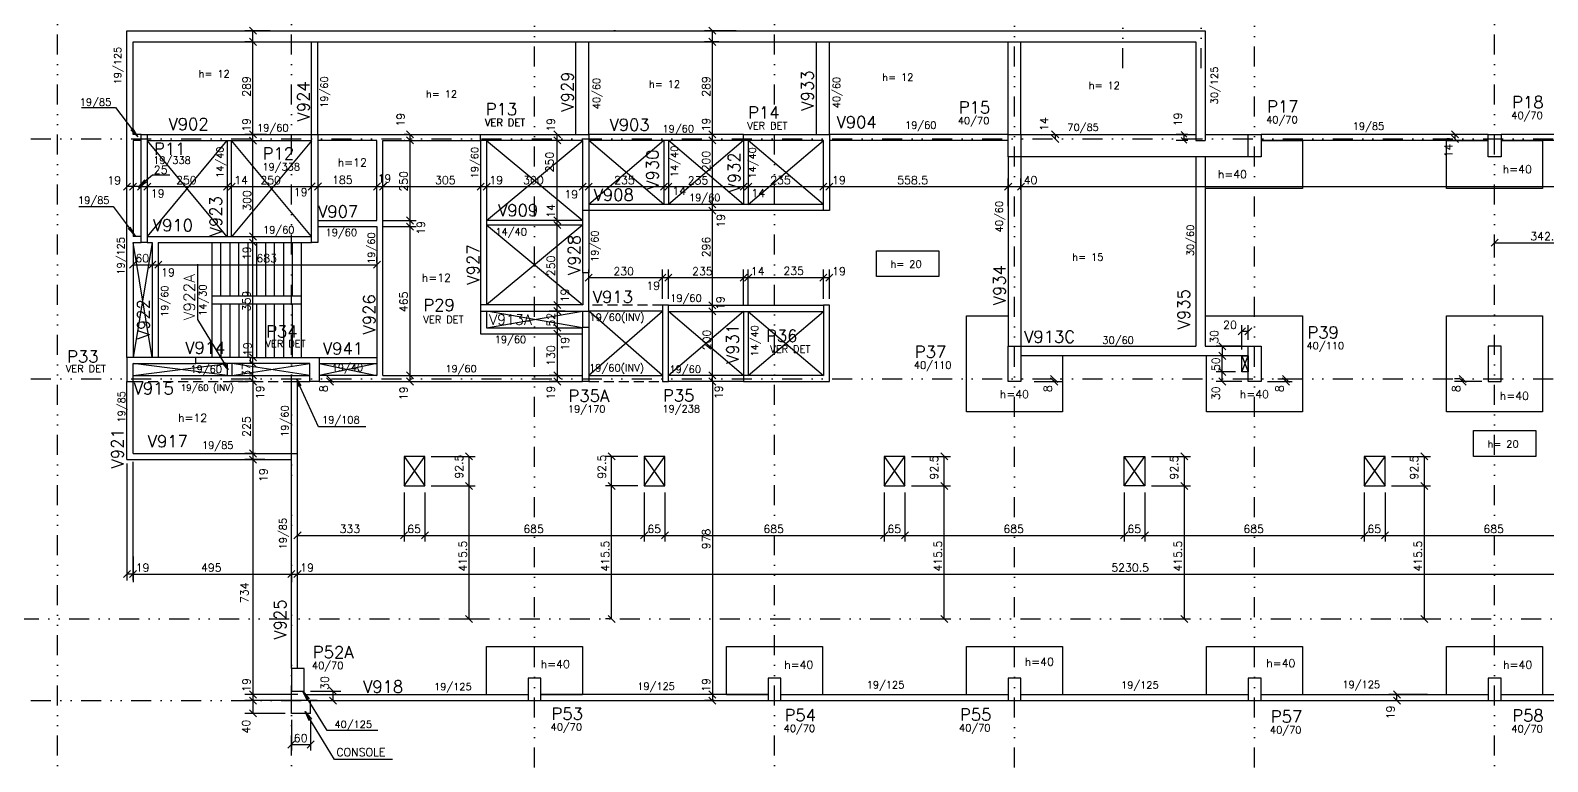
# Model space of a CAD drawing. Extents: x 553257 to 568132, y -474 to 10039.
# Drawn here: x 556920 to 561661, y 3190 to 5475 of the extents above; entities that cross this region are included whole.
import ezdxf

# ---------------------------------------------------------------- set-up
doc = ezdxf.new("R2010")
doc.units = 0
doc.header["$LTSCALE"] = 125
doc.header["$MEASUREMENT"] = 0
for name, pattern in [('DIVIDE', [1.25, 0.5, -0.25, 0, -0.25, 0, -0.25]), ('ESTILO_TQS_0002', [0.4, 0.1, -0.3]), ('HIDDEN', [0.375, 0.25, -0.125])]:
    doc.linetypes.add(name, pattern=pattern)
for name, color, linetype in [('200', 151, 'ESTILO_TQS_0002'), ('205', 14, 'DIVIDE'), ('210', 11, 'HIDDEN'), ('216', 7, 'CONTINUOUS'), ('220', 4, 'CONTINUOUS'), ('231', 5, 'CONTINUOUS'), ('238', 11, 'CONTINUOUS'), ('239', 4, 'CONTINUOUS'), ('250', 5, 'CONTINUOUS')]:
    doc.layers.add(name, color=color, linetype=linetype)
doc.styles.get("Standard").update_dxf_attribs({"font": 'ROMANS.SHX'})

msp = doc.modelspace()

# ---------------------------------------------------------------- linework, layer by layer
at = {"layer": '200'}
for p, q in [((558745.1, 5474), (558745.1, 5476)), ((558747.1, 5474), (558747.1, 5476))]:
    msp.add_line(p, q, dxfattribs=at)
at = {"layer": '205'}
for p, q in [((557004.6, 2740.4), (557004.6, 9444.6)), ((557735.6, 2740.4), (557735.6, 9444.6)), ((558495.1, 2702.9), (558495.1, 9444.6)), ((559245.1, 2740.4), (559245.1, 9444.6)), ((559995.1, 2702.9), (559995.1, 9444.6)), ((560745.1, 2702.9), (560745.1, 9444.6)), ((561495.1, 2740.4), (561495.1, 9444.6)), ((560333.5, 5357.1), (560333.5, 8947.1)), ((560578.5, 5357.1), (560578.5, 8947.1)), ((553792.8, 5136), (563824.7, 5136)), ((553792.8, 4386), (563287.9, 4386)), ((553755.3, 3636), (563304.4, 3636)), ((553792.8, 3381), (563320.9, 3381))]:
    msp.add_line(p, q, dxfattribs=at)
at = {"layer": '210'}
for p, q in [((558894.6, 4616), (558664.6, 4616)), ((557240.6, 4378), (557735.6, 4378)), ((558664.6, 4378), (558894.6, 4378))]:
    msp.add_line(p, q, dxfattribs=at)
at = {"layer": '216'}
for p, q in [((557626.2, 5463), (557604.1, 5485.1)), ((559062.2, 5463), (559040.1, 5485.1)), ((557626.2, 5428), (557604.1, 5450.1)), ((557626.2, 5428), (557604.1, 5450.1)), ((559062.2, 5428), (559040.1, 5450.1)), ((559062.2, 5428), (559040.1, 5450.1)), ((557626.2, 5139), (557604.1, 5161.1)), ((557626.2, 5139), (557604.1, 5161.1)), ((557626.2, 5139), (557604.1, 5161.1)), ((557626.2, 5139), (557604.1, 5161.1)), ((557626.2, 5119), (557604.1, 5141.1)), ((557626.2, 5119), (557604.1, 5141.1)), ((558577.5, 5139), (558555.4, 5161.1)), ((558577.5, 5139), (558555.4, 5161.1)), ((558577.5, 5120), (558555.4, 5142.1)), ((558577.5, 5120), (558555.4, 5142.1)), ((559062.2, 5139), (559040.1, 5161.1)), ((559062.2, 5139), (559040.1, 5161.1)), ((559062.2, 5139), (559040.1, 5161.1)), ((559062.2, 5139), (559040.1, 5161.1)), ((559062.2, 5120), (559040.1, 5142.1)), ((559062.2, 5120), (559040.1, 5142.1)), ((560110.9, 5161.1), (560133, 5139)), ((560110.9, 5147.1), (560133, 5125)), ((561360.1, 5161.1), (561382.2, 5139)), ((561360.1, 5147.1), (561382.2, 5125)), ((557232.7, 4997.9), (557210.6, 4975.8)), ((557232.7, 4997.9), (557210.6, 4975.8)), ((557251.7, 4997.9), (557229.6, 4975.8)), ((557251.7, 4997.9), (557229.6, 4975.8)), ((557254.6, 4975.8), (557276.7, 4997.9)), ((557254.6, 4975.8), (557276.7, 4997.9)), ((557276.7, 4997.9), (557254.6, 4975.8)), ((557274.6, 4975.8), (557296.7, 4997.9)), ((557274.6, 4975.8), (557296.7, 4997.9)), ((557523.6, 4975.8), (557545.7, 4997.9)), ((557523.6, 4975.8), (557545.7, 4997.9)), ((557537.6, 4975.8), (557559.7, 4997.9)), ((557537.6, 4975.8), (557559.7, 4997.9)), ((557787.6, 4975.8), (557809.7, 4998.9)), ((557787.6, 4975.8), (557809.7, 4998.9)), ((557807.6, 4975.8), (557829.7, 4998.9)), ((557807.6, 4975.8), (557829.7, 4998.9)), ((557991.6, 4975.8), (558013.7, 4998.9)), ((557991.6, 4975.8), (558013.7, 4998.9)), ((558010.6, 4975.8), (558032.7, 4998.9)), ((558010.6, 4975.8), (558032.7, 4998.9)), ((558010.6, 4975.8), (558032.7, 4997.9)), ((558315.6, 4975.8), (558337.7, 4997.9)), ((558315.6, 4975.8), (558337.7, 4997.9)), ((558315.6, 4975.8), (558337.7, 4997.9)), ((558334.6, 4975.8), (558356.7, 4997.9)), ((558334.6, 4975.8), (558356.7, 4997.9)), ((558634.6, 4975.8), (558656.7, 4997.9)), ((558634.6, 4975.8), (558656.7, 4997.9)), ((558653.6, 4975.8), (558675.7, 4997.9)), ((558653.6, 4975.8), (558675.7, 4997.9)), ((558888.6, 4975.8), (558910.7, 4997.9)), ((558888.6, 4975.8), (558910.7, 4997.9)), ((558902.6, 4975.8), (558924.7, 4997.9)), ((558902.6, 4975.8), (558924.7, 4997.9)), ((559137.6, 4975.8), (559159.7, 4997.9)), ((559137.6, 4975.8), (559159.7, 4997.9)), ((559151.6, 4975.8), (559173.7, 4997.9)), ((559151.6, 4975.8), (559173.7, 4997.9)), ((559386.6, 4975.8), (559408.7, 4997.9)), ((559386.6, 4975.8), (559408.7, 4997.9)), ((559405.6, 4975.8), (559427.7, 4997.9)), ((559405.6, 4975.8), (559427.7, 4997.9)), ((559405.6, 4975.8), (559427.7, 4997.9)), ((559964.1, 4975.8), (559986.2, 4997.9)), ((559964.1, 4975.8), (559986.2, 4997.9)), ((560004.1, 4975.8), (560026.2, 4997.9)), ((560004.1, 4975.8), (560026.2, 4997.9)), ((559062.2, 4920), (559040.1, 4942.1)), ((559062.2, 4920), (559040.1, 4942.1)), ((558577.5, 4870), (558555.4, 4892.1)), ((558577.5, 4870), (558555.4, 4892.1)), ((559062.2, 4901), (559040.1, 4923.1)), ((559062.2, 4901), (559040.1, 4923.1)), ((557626.2, 4820), (557604.1, 4842.1)), ((557626.2, 4820), (557604.1, 4842.1)), ((558577.5, 4856), (558555.4, 4878.1)), ((558577.5, 4856), (558555.4, 4878.1)), ((557627.2, 4801), (557605.1, 4823.1)), ((557627.2, 4801), (557605.1, 4823.1)), ((557229.6, 4731.9), (557251.7, 4754)), ((557289.6, 4731.9), (557311.7, 4754)), ((557289.6, 4731.9), (557311.7, 4754)), ((557308.6, 4731.9), (557330.7, 4754)), ((557308.6, 4731.9), (557330.7, 4754)), ((557991.6, 4731.9), (558013.7, 4754)), ((558653.6, 4691.3), (558675.7, 4713.4)), ((558883.6, 4691.3), (558905.7, 4713.4)), ((558883.6, 4691.3), (558905.7, 4713.4)), ((558902.6, 4691.3), (558924.7, 4713.4)), ((558902.6, 4691.3), (558924.7, 4713.4)), ((559137.6, 4691.3), (559159.7, 4713.4)), ((559137.6, 4691.3), (559159.7, 4713.4)), ((559151.6, 4691.3), (559173.7, 4713.4)), ((559151.6, 4691.3), (559173.7, 4713.4)), ((559386.6, 4691.3), (559408.7, 4713.4)), ((559386.6, 4691.3), (559408.7, 4713.4)), ((559405.6, 4691.3), (559427.7, 4713.4)), ((558577.5, 4606), (558555.4, 4628.1)), ((558577.5, 4606), (558555.4, 4628.1)), ((558555.4, 4609.1), (558577.5, 4587)), ((559062.2, 4605), (559040.1, 4627.1)), ((559062.2, 4605), (559040.1, 4627.1)), ((559062.2, 4586), (559040.1, 4608.1)), ((559062.2, 4586), (559040.1, 4608.1)), ((558555.4, 4557.1), (558577.5, 4535)), ((558555.4, 4557.1), (558577.5, 4535)), ((558555.4, 4538.1), (558577.5, 4516)), ((558555.4, 4538.1), (558577.5, 4516)), ((557626.2, 4442), (557604.1, 4464.1)), ((557626.2, 4442), (557604.1, 4464.1)), ((557626.2, 4423), (557604.1, 4445.1)), ((557626.2, 4423), (557604.1, 4445.1)), ((557626.2, 4386), (557604.1, 4408.1)), ((557626.2, 4386), (557604.1, 4408.1)), ((557626.2, 4367), (557604.1, 4389.1)), ((557626.2, 4367), (557604.1, 4389.1)), ((557604.1, 4389.1), (557626.2, 4367)), ((557604.1, 4389.1), (557626.2, 4367)), ((557845.2, 4397.1), (557867.3, 4375)), ((557845.2, 4389.1), (557867.3, 4367)), ((558555.4, 4408.1), (558577.5, 4386)), ((558555.4, 4408.1), (558577.5, 4386)), ((558555.4, 4408.1), (558577.5, 4386)), ((558555.4, 4389.1), (558577.5, 4367)), ((559062.2, 4386), (559040.1, 4408.1)), ((559062.2, 4386), (559040.1, 4408.1)), ((559062.2, 4367), (559040.1, 4389.1)), ((559062.2, 4367), (559040.1, 4389.1)), ((559040.1, 4389.1), (559062.2, 4367)), ((559040.1, 4389.1), (559062.2, 4367)), ((560129.9, 4375), (560107.8, 4397.1)), ((560129.9, 4367), (560107.8, 4389.1)), ((561406, 4375), (561383.9, 4397.1)), ((561406, 4367), (561383.9, 4389.1)), ((557604.1, 4164.1), (557626.2, 4142)), ((557604.1, 4164.1), (557626.2, 4142)), ((557604.1, 4145.1), (557626.2, 4123)), ((557604.1, 4145.1), (557626.2, 4123)), ((557604.1, 4145.1), (557626.2, 4123)), ((557604.1, 4145.1), (557626.2, 4123)), ((557232.7, 3787.5), (557210.6, 3765.4)), ((557251.7, 3787.5), (557229.6, 3765.4)), ((557251.7, 3787.5), (557229.6, 3765.4)), ((557229.6, 3765.4), (557251.7, 3787.5)), ((557724.6, 3765.4), (557746.7, 3787.5)), ((557724.6, 3765.4), (557746.7, 3787.5)), ((557743.6, 3765.4), (557765.7, 3787.5)), ((557743.6, 3765.4), (557765.7, 3787.5)), ((557854.3, 3422.1), (557876.4, 3400)), ((557604.1, 3411.1), (557626.2, 3389)), ((557604.1, 3411.1), (557626.2, 3389)), ((557604.1, 3392.1), (557626.2, 3370)), ((557604.1, 3392.1), (557626.2, 3370)), ((557604.1, 3392.1), (557626.2, 3370)), ((557854.3, 3392.1), (557876.4, 3370)), ((559040.1, 3411.1), (559062.2, 3389)), ((559040.1, 3411.1), (559062.2, 3389)), ((559040.1, 3411.1), (559062.2, 3389)), ((559040.1, 3392.1), (559062.2, 3370)), ((561201, 3389), (561178.9, 3411.1)), ((561201, 3389), (561178.9, 3411.1)), ((561201, 3370), (561178.9, 3392.1)), ((557604.1, 3352.1), (557626.2, 3330)), ((557724.6, 3232.8), (557746.7, 3254.9)), ((557784.6, 3232.8), (557806.7, 3254.9))]:
    msp.add_line(p, q, dxfattribs=at)
at = {"layer": '216', "linetype": 'Continuous'}
for p, q in [((558117.2, 5139), (558095.1, 5161.1)), ((558117.2, 5120), (558095.1, 5142.1)), ((558117.2, 5120), (558095.1, 5142.1)), ((558106.2, 5131), (558106.2, 5131)), ((558109.9, 5131), (558109.9, 5131)), ((558118.4, 5150), (558118.4, 5150)), ((560533.5, 5141.2), (560515.8, 5158.8)), ((560533.5, 5122.2), (560515.8, 5139.8)), ((560561, 5150), (560561, 5150)), ((560561, 5131), (560561, 5131)), ((558117.2, 4870), (558095.1, 4892.1)), ((558117.2, 4870), (558095.1, 4892.1)), ((558002.6, 4881), (558002.6, 4881)), ((558002.6, 4862), (558002.6, 4862)), ((558002.6, 4862), (558002.6, 4862)), ((558022.6, 4881), (558022.6, 4881)), ((558117.2, 4851), (558095.1, 4873.1)), ((558117.2, 4851), (558095.1, 4873.1)), ((561484.1, 4800.5), (561506.2, 4822.6)), ((561495.1, 4745.7), (561495.1, 4745.7)), ((560694.1, 4523.9), (560716.2, 4545.9)), ((560714.1, 4523.9), (560736.2, 4545.9)), ((560632.9, 4499.1), (560655, 4477)), ((560632.9, 4469.1), (560655, 4447)), ((560655, 4447), (560632.9, 4469.1)), ((560705.1, 4458), (560705.1, 4458)), ((560705.1, 4458), (560705.1, 4458)), ((560705.1, 4458), (560705.1, 4458)), ((560725.1, 4488), (560725.1, 4488)), ((560725.1, 4488), (560725.1, 4488)), ((560655, 4397), (560632.9, 4419.1)), ((560655, 4397), (560632.9, 4419.1)), ((558117.2, 4386), (558095.1, 4408.1)), ((558117.2, 4386), (558095.1, 4408.1)), ((558117.2, 4367), (558095.1, 4389.1)), ((558103.7, 4378), (558103.7, 4378)), ((558104.9, 4397), (558104.9, 4397)), ((558104.9, 4397), (558104.9, 4397)), ((560655, 4367), (560632.9, 4389.1)), ((560643.9, 4408), (560643.9, 4408)), ((560705.1, 4408), (560705.1, 4408)), ((560725.1, 4378), (560725.1, 4378)), ((560765.1, 4378), (560765.1, 4378)), ((560797.5, 4386), (560797.5, 4386)), ((560854.3, 4375), (560832.2, 4397.1)), ((560854.3, 4367), (560832.2, 4389.1)), ((558152.6, 4144), (558152.6, 4144)), ((558301.8, 4133), (558279.7, 4155.1)), ((558747.1, 4133), (558725, 4155.1)), ((558837.6, 4144), (558837.6, 4144)), ((559652.6, 4144), (559652.6, 4144)), ((559786.7, 4133), (559764.6, 4155.1)), ((560402.6, 4144), (560402.6, 4144)), ((560536.7, 4133), (560514.6, 4155.1)), ((561152.6, 4144), (561152.6, 4144)), ((561286.7, 4133), (561264.6, 4155.1)), ((558087.6, 4051.5), (558087.6, 4051.5)), ((558087.6, 4051.5), (558087.6, 4051.5)), ((558152.6, 4051.5), (558152.6, 4051.5)), ((558152.6, 4051.5), (558152.6, 4051.5)), ((558152.6, 4051.5), (558152.6, 4051.5)), ((558152.6, 4051.5), (558152.6, 4051.5)), ((558301.8, 4040.5), (558279.7, 4062.6)), ((558301.8, 4040.5), (558279.7, 4062.6)), ((558747.1, 4040.5), (558725, 4062.6)), ((558747.1, 4040.5), (558725, 4062.6)), ((558837.6, 4051.5), (558837.6, 4051.5)), ((558837.6, 4051.5), (558837.6, 4051.5)), ((558837.6, 4051.5), (558837.6, 4051.5)), ((558837.6, 4051.5), (558837.6, 4051.5)), ((558902.6, 4051.5), (558902.6, 4051.5)), ((558902.6, 4051.5), (558902.6, 4051.5)), ((559587.6, 4051.5), (559587.6, 4051.5)), ((559587.6, 4051.5), (559587.6, 4051.5)), ((559652.6, 4051.5), (559652.6, 4051.5)), ((559652.6, 4051.5), (559652.6, 4051.5)), ((559652.6, 4051.5), (559652.6, 4051.5)), ((559652.6, 4051.5), (559652.6, 4051.5)), ((559786.7, 4040.5), (559764.6, 4062.6)), ((559786.7, 4040.5), (559764.6, 4062.6)), ((560337.6, 4051.5), (560337.6, 4051.5)), ((560337.6, 4051.5), (560337.6, 4051.5)), ((560402.6, 4051.5), (560402.6, 4051.5)), ((560402.6, 4051.5), (560402.6, 4051.5)), ((560402.6, 4051.5), (560402.6, 4051.5)), ((560402.6, 4051.5), (560402.6, 4051.5)), ((560536.7, 4040.5), (560514.6, 4062.6)), ((560536.7, 4040.5), (560514.6, 4062.6)), ((561087.6, 4051.5), (561087.6, 4051.5)), ((561087.6, 4051.5), (561087.6, 4051.5)), ((561152.6, 4051.5), (561152.6, 4051.5)), ((561152.6, 4051.5), (561152.6, 4051.5)), ((561152.6, 4051.5), (561152.6, 4051.5)), ((561152.6, 4051.5), (561152.6, 4051.5)), ((561286.7, 4040.5), (561264.6, 4062.6)), ((561286.7, 4040.5), (561264.6, 4062.6)), ((557743.6, 3886.2), (557765.7, 3908.3)), ((558076.6, 3886.2), (558098.7, 3908.3)), ((558076.6, 3886.2), (558098.7, 3908.3)), ((558141.6, 3886.2), (558163.7, 3908.3)), ((558141.6, 3886.2), (558163.7, 3908.3)), ((558826.6, 3886.2), (558848.7, 3908.3)), ((558826.6, 3886.2), (558848.7, 3908.3)), ((558891.6, 3886.2), (558913.7, 3908.3)), ((558891.6, 3886.2), (558913.7, 3908.3)), ((559576.6, 3886.2), (559598.7, 3908.3)), ((559576.6, 3886.2), (559598.7, 3908.3)), ((559641.6, 3886.2), (559663.7, 3908.3)), ((559641.6, 3886.2), (559663.7, 3908.3)), ((560326.6, 3886.2), (560348.7, 3908.3)), ((560326.6, 3886.2), (560348.7, 3908.3)), ((560391.6, 3886.2), (560413.7, 3908.3)), ((560391.6, 3886.2), (560413.7, 3908.3)), ((561076.6, 3886.2), (561098.7, 3908.3)), ((561076.6, 3886.2), (561098.7, 3908.3)), ((561141.6, 3886.2), (561163.7, 3908.3)), ((561141.6, 3886.2), (561163.7, 3908.3)), ((557754.6, 3866.2), (557754.6, 3866.2)), ((558213.1, 3636), (558213.1, 3636)), ((558301.8, 3625), (558279.7, 3647.1)), ((558747.1, 3625), (558725, 3647.1)), ((558749.8, 3636), (558749.8, 3636)), ((559690.2, 3636), (559690.2, 3636)), ((559786.7, 3625), (559764.6, 3647.1)), ((560440.2, 3636), (560440.2, 3636)), ((560536.7, 3625), (560514.6, 3647.1)), ((561190.2, 3636), (561190.2, 3636)), ((561286.7, 3625), (561264.6, 3647.1))]:
    msp.add_line(p, q, dxfattribs=at)
at = {"layer": '220'}
for points in [[(557265.6, 5150), (557284.6, 5150), (557284.6, 4812), (557265.6, 4812), (557265.6, 5150)], [(557798.6, 4812), (557798.6, 5150), (557817.6, 5150), (557817.6, 5013), (557817.6, 5013), (557817.6, 4812), (557798.6, 4812)], [(558664.6, 5150), (558664.6, 4912), (558645.6, 4912), (558645.6, 5131), (558326.6, 5131), (558326.6, 5150), (558664.6, 5150)], [(559416.6, 5150), (559416.6, 4912), (559397.6, 4912), (559397.6, 5131), (559148.6, 5131), (559148.6, 5150), (559416.6, 5150)], [(559975.1, 5150), (560015.1, 5150), (560015.1, 5080), (559975.1, 5080), (559975.1, 5150)], [(560725.1, 5150), (560765.1, 5150), (560765.1, 5080), (560725.1, 5080), (560725.1, 5150)], [(561475.1, 5150), (561515.1, 5150), (561515.1, 5080), (561475.1, 5080), (561475.1, 5150)], [(558326.6, 4617), (558326.6, 4598), (558664.6, 4598), (558664.6, 4717), (558645.6, 4717), (558645.6, 4617), (558326.6, 4617)], [(558894.6, 4616), (558894.6, 4378), (558913.6, 4378), (558913.6, 4616), (558894.6, 4616)], [(559416.6, 4378), (559416.6, 4616), (559397.6, 4616), (559397.6, 4397), (559148.6, 4397), (559148.6, 4378), (559416.6, 4378)], [(558664.6, 4378), (558644.6, 4378), (558644.6, 4548), (558664.6, 4548), (558664.6, 4378)], [(560015.1, 4378), (559975.1, 4378), (559975.1, 4488), (560015.1, 4488), (560015.1, 4378)], [(560765.1, 4378), (560725.1, 4378), (560725.1, 4488), (560765.1, 4488), (560765.1, 4378)], [(561515.1, 4488), (561475.1, 4488), (561475.1, 4378), (561515.1, 4378), (561515.1, 4488)], [(557240.6, 4434), (557436.6, 4434), (557436.6, 4453), (557221.6, 4453), (557221.6, 4378), (557240.6, 4378), (557240.6, 4434)], [(557792.6, 4434), (557607.6, 4434), (557607.6, 4453), (557822.6, 4453), (557822.6, 4378), (557792.6, 4378), (557792.6, 4434)], [(557735.6, 3411), (557775.6, 3411), (557775.6, 3481), (557735.6, 3481), (557735.6, 3411)], [(558475.1, 3381), (558515.1, 3381), (558515.1, 3451), (558475.1, 3451), (558475.1, 3381)], [(559225.1, 3381), (559265.1, 3381), (559265.1, 3451), (559225.1, 3451), (559225.1, 3381)], [(560015.1, 3451), (559975.1, 3451), (559975.1, 3381), (560015.1, 3381), (560015.1, 3451)], [(560765.1, 3451), (560725.1, 3451), (560725.1, 3381), (560765.1, 3381), (560765.1, 3451)], [(561515.1, 3451), (561475.1, 3451), (561475.1, 3381), (561515.1, 3381), (561515.1, 3451)]]:
    msp.add_lwpolyline(points, dxfattribs=at)
at = {"layer": '231'}
for p, q in [((557487.1, 4809.5), (557487.1, 4455.5)), ((557515.1, 4644.5), (557515.1, 4809.5)), ((557543.1, 4809.5), (557543.1, 4644.5)), ((557571.1, 4644.5), (557571.1, 4809.5)), ((557599.1, 4809.5), (557599.1, 4644.5)), ((557627.1, 4644.5), (557627.1, 4809.5)), ((557655.1, 4809.5), (557655.1, 4644.5)), ((557683.1, 4644.5), (557683.1, 4809.5)), ((557711.1, 4809.5), (557711.1, 4644.5)), ((557739.1, 4644.5), (557739.1, 4809.5)), ((557767.1, 4455.5), (557767.1, 4809.5)), ((557767.1, 4644.5), (557487.1, 4644.5)), ((557487.1, 4620.5), (557767.1, 4620.5)), ((557515.1, 4620.5), (557515.1, 4455.5)), ((557543.1, 4620.5), (557543.1, 4455.5)), ((557571.1, 4620.5), (557571.1, 4455.5)), ((557599.1, 4620.5), (557599.1, 4620.5)), ((557599.1, 4620.5), (557599.1, 4455.5)), ((557627.1, 4455.5), (557627.1, 4620.5)), ((557655.1, 4620.5), (557655.1, 4455.5)), ((557683.1, 4455.5), (557683.1, 4620.5)), ((557711.1, 4620.5), (557711.1, 4455.5)), ((557739.1, 4455.5), (557739.1, 4620.5))]:
    msp.add_line(p, q, dxfattribs=at)
at = {"layer": '238'}
for p, q in [((557221.6, 4453), (557221.6, 5474)), ((557221.6, 5474), (560591, 5474)), ((558507.6, 5474), (558727.6, 5474)), ((560313.5, 5474), (560316.1, 5474)), ((560591, 5474), (560591, 5131)), ((557240.6, 5150), (557240.6, 5439)), ((557240.6, 5439), (560561, 5439)), ((557798.6, 5150), (557798.6, 5439)), ((557817.6, 5150), (557817.6, 5439)), ((558624.6, 5150), (558624.6, 5439)), ((558664.6, 5150), (558664.6, 5439)), ((559376.6, 5150), (559376.6, 5439)), ((559416.6, 5150), (559416.6, 5439)), ((559975.1, 5150), (559975.1, 5439)), ((560015.1, 5150), (560015.1, 5439)), ((560561, 5439), (560561, 5131)), ((557265.6, 5150), (557240.6, 5150)), ((557265.6, 5131), (557240.6, 5131)), ((557240.6, 5131), (557240.6, 4831)), ((557284.6, 5150), (557798.6, 5150)), ((557284.6, 5131), (557798.6, 5131)), ((557534.6, 5131), (557534.6, 4830)), ((557548.6, 4830), (557548.6, 5131)), ((557798.6, 5150), (558326.6, 5150)), ((558021.6, 4397), (558021.6, 5131)), ((558021.6, 5131), (558326.6, 5131)), ((558326.6, 5131), (558326.6, 4617)), ((558345.6, 5131), (558345.6, 4617)), ((559148.6, 5150), (558664.6, 5150)), ((559148.6, 5131), (558664.6, 5131)), ((558899.6, 5131), (558899.6, 4931)), ((558913.6, 5131), (558913.6, 4931)), ((559148.6, 5131), (559148.6, 4931)), ((559162.6, 5131), (559162.6, 4931)), ((559975.1, 5150), (559416.6, 5150)), ((559975.1, 5131), (559416.6, 5131)), ((560015.1, 5150), (560561, 5150)), ((560561, 5131), (560591, 5131)), ((560591, 5150), (560725.1, 5150)), ((561475.1, 5150), (560765.1, 5150)), ((561475.1, 5131), (560765.1, 5131)), ((560765.1, 5131), (560895.1, 5131)), ((560895.1, 5131), (560895.1, 4981)), ((561345.1, 4981), (561345.1, 5131)), ((561345.1, 5131), (561475.1, 5131)), ((562225.1, 5150), (561515.1, 5150)), ((562225.1, 5131), (561515.1, 5131)), ((561515.1, 5131), (561645.1, 5131)), ((561645.1, 5131), (561645.1, 4981)), ((559975.1, 5080), (559975.1, 4488)), ((560725.1, 5080), (560015.1, 5080)), ((560015.1, 5080), (560015.1, 4488)), ((560561, 5080), (560561, 4488)), ((560591, 5080), (560591, 4488)), ((560895.1, 4981), (560591, 4981)), ((561645.1, 4981), (561345.1, 4981)), ((559397.6, 4931), (558664.6, 4931)), ((558645.6, 4717), (558645.6, 4912)), ((558664.6, 4912), (558664.6, 4717)), ((559397.6, 4912), (558664.6, 4912)), ((557817.6, 4881), (558002.6, 4881)), ((557817.6, 4881), (558002.6, 4881)), ((557817.6, 4862), (558002.6, 4862)), ((558645.6, 4881), (558345.6, 4881)), ((558345.6, 4867), (558645.6, 4867)), ((557265.6, 4831), (557240.6, 4831)), ((557240.6, 4812), (557240.6, 4453)), ((557240.6, 4812), (557265.6, 4812)), ((557284.6, 4831), (557798.6, 4831)), ((557284.6, 4812), (557300.6, 4812)), ((557300.6, 4812), (557300.6, 4453)), ((557319.6, 4812), (557319.6, 4453)), ((557319.6, 4812), (557798.6, 4812)), ((558913.6, 4616), (559397.6, 4616)), ((558326.6, 4598), (558326.6, 4527)), ((558345.6, 4598), (558345.6, 4546)), ((558644.6, 4598), (558644.6, 4548)), ((558664.6, 4598), (558664.6, 4548)), ((558894.6, 4598), (558664.6, 4598)), ((558913.6, 4597), (559397.6, 4597)), ((559148.6, 4597), (559148.6, 4397)), ((559162.6, 4597), (559162.6, 4397)), ((559845.1, 4283), (559845.1, 4583)), ((559845.1, 4583), (559975.1, 4583)), ((560591, 4583), (560895.1, 4583)), ((560895.1, 4583), (560895.1, 4283)), ((558326.6, 4527), (558644.6, 4527)), ((558345.6, 4546), (558644.6, 4546)), ((560015.1, 4488), (560561, 4488)), ((560725.1, 4458), (560015.1, 4458)), ((560145.1, 4458), (560145.1, 4283)), ((560591, 4488), (560725.1, 4488)), ((560595.1, 4283), (560595.1, 4458)), ((557607.6, 4453), (557436.6, 4453)), ((557607.6, 4434), (557436.6, 4434)), ((557535.6, 4397), (557535.6, 4434)), ((557549.6, 4434), (557549.6, 4397)), ((557822.6, 4453), (558002.6, 4453)), ((557822.6, 4434), (558002.6, 4434)), ((557221.6, 4134), (557221.6, 4378)), ((557240.6, 4397), (557792.6, 4397)), ((557240.6, 4153), (557240.6, 4378)), ((557735.6, 4378), (557735.6, 4397)), ((557735.6, 3481), (557735.6, 4378)), ((557735.6, 4378), (557792.6, 4378)), ((557754.6, 3481), (557754.6, 4378)), ((557822.6, 4378), (558644.6, 4378)), ((558021.6, 4397), (558644.6, 4397)), ((558664.6, 4397), (558894.6, 4397)), ((559148.6, 4397), (558913.6, 4397)), ((559148.6, 4378), (558913.6, 4378)), ((560145.1, 4283), (559845.1, 4283)), ((560895.1, 4283), (560595.1, 4283)), ((557221.6, 4134), (557735.6, 4134)), ((557240.6, 4153), (557754.6, 4153)), ((558345.1, 3400), (558345.1, 3550)), ((558345.1, 3550), (558645.1, 3550)), ((558645.1, 3550), (558645.1, 3400)), ((559095.1, 3400), (559095.1, 3550)), ((559095.1, 3550), (559395.1, 3550)), ((559395.1, 3550), (559395.1, 3400)), ((559845.1, 3400), (559845.1, 3550)), ((559845.1, 3550), (560145.1, 3550)), ((560145.1, 3550), (560145.1, 3400)), ((560595.1, 3400), (560595.1, 3550)), ((560595.1, 3550), (560895.1, 3550)), ((560895.1, 3550), (560895.1, 3400)), ((561345.1, 3400), (561345.1, 3550)), ((561345.1, 3550), (561645.1, 3550)), ((561645.1, 3550), (561645.1, 3400)), ((557735.6, 3341), (557735.6, 3411)), ((557775.6, 3400), (557775.6, 3411)), ((557775.6, 3400), (558475.1, 3400)), ((557795.6, 3381), (558475.1, 3381)), ((557795.6, 3341), (557795.6, 3381)), ((558345.1, 3400), (558475.1, 3400)), ((559225.1, 3400), (558515.1, 3400)), ((558515.1, 3400), (558645.1, 3400)), ((558515.1, 3381), (559225.1, 3381)), ((559095.1, 3400), (559225.1, 3400)), ((559265.1, 3400), (559975.1, 3400)), ((559265.1, 3400), (559395.1, 3400)), ((559265.1, 3381), (559975.1, 3381)), ((559845.1, 3400), (559975.1, 3400)), ((560015.1, 3400), (560725.1, 3400)), ((560015.1, 3400), (560145.1, 3400)), ((560015.1, 3381), (560725.1, 3381)), ((560595.1, 3400), (560725.1, 3400)), ((560765.1, 3400), (561475.1, 3400)), ((560765.1, 3400), (560895.1, 3400)), ((560765.1, 3381), (561475.1, 3381)), ((561345.1, 3400), (561475.1, 3400)), ((561515.1, 3400), (562225.1, 3400)), ((561515.1, 3400), (561645.1, 3400)), ((561515.1, 3381), (562245.1, 3381)), ((557795.6, 3341), (557735.6, 3341))]:
    msp.add_line(p, q, dxfattribs=at)
for points in [[(558002.6, 4881), (558002.6, 5131), (557817.6, 5131)], [(558002.6, 4862), (558002.6, 4397), (557822.6, 4397)], [(561345.1, 4583), (561645.1, 4583), (561645.1, 4283), (561345.1, 4283), (561345.1, 4583)], [(560725.1, 4408), (560705.1, 4408), (560705.1, 4458), (560725.1, 4458), (560725.1, 4408)], [(558087.6, 4051.5), (558152.6, 4051.5), (558152.6, 4144), (558087.6, 4144), (558087.6, 4051.5)], [(558837.6, 4051.5), (558902.6, 4051.5), (558902.6, 4144), (558837.6, 4144), (558837.6, 4051.5)], [(559587.6, 4051.5), (559652.6, 4051.5), (559652.6, 4144), (559587.6, 4144), (559587.6, 4051.5)], [(560402.6, 4051.5), (560337.6, 4051.5), (560337.6, 4144), (560402.6, 4144), (560402.6, 4051.5)], [(561087.6, 4051.5), (561152.6, 4051.5), (561152.6, 4144), (561087.6, 4144), (561087.6, 4051.5)]]:
    msp.add_lwpolyline(points, dxfattribs=at)
at = {"layer": '239'}
for points in [[(559563.2, 4786.5), (559758.1, 4786.5), (559758.1, 4706), (559563.2, 4706), (559563.2, 4786.5)], [(561428.6, 4224.4), (561623.5, 4224.4), (561623.5, 4143.8), (561428.6, 4143.8), (561428.6, 4224.4)]]:
    msp.add_lwpolyline(points, dxfattribs=at)
at = {"layer": '250'}
for p, q in [((557669.6, 5474), (557590.2, 5474)), ((557615.2, 5455), (557615.2, 5474)), ((557615.2, 5150), (557615.2, 5455)), ((559125.1, 5474), (559026.2, 5474)), ((559051.2, 5455), (559051.2, 5474)), ((559051.2, 5150), (559051.2, 5455)), ((557609.7, 5439), (557590.2, 5439)), ((559070.8, 5439), (559026.2, 5439)), ((557285.6, 4831), (557534.6, 5131)), ((557534.6, 4830), (557285.6, 5130)), ((557798.6, 4831), (557548.6, 5131)), ((557798.6, 5130), (557548.6, 4830)), ((557637.2, 5150), (557590.2, 5150)), ((557658, 5150), (557590.2, 5150)), ((557615.2, 5130), (557615.2, 5150)), ((557615.2, 4831), (557615.2, 5130)), ((558345.6, 4881), (558645.6, 5131)), ((558345.6, 5131), (558645.6, 4881)), ((558566.4, 5131), (558566.4, 5150)), ((558566.4, 4881), (558566.4, 5131)), ((558899.6, 4931), (558664.6, 5131)), ((558899.6, 5131), (558664.6, 4931)), ((559148.6, 4931), (558913.6, 5131)), ((559148.6, 5131), (558913.6, 4931)), ((559077, 5150), (559026.2, 5150)), ((559072.2, 5150), (559026.2, 5150)), ((559051.2, 5131), (559051.2, 5151)), ((559051.2, 4931), (559051.2, 5131)), ((559397.6, 4931), (559162.6, 5131)), ((559162.6, 4931), (559397.6, 5131)), ((560046.6, 5150), (560146.9, 5150)), ((560121.9, 5150), (560121.9, 5136)), ((561455.1, 5150), (561346.1, 5150)), ((561354.5, 5136), (561346.1, 5136)), ((561371.1, 5150), (561371.1, 5136)), ((558326.6, 5039.3), (558326.6, 4961.9)), ((559416.6, 5051.6), (559416.6, 4961.9)), ((557240.6, 4986.9), (557221.6, 4986.9)), ((557240.6, 4987), (557240.6, 4961.9)), ((557265.6, 4986.9), (557240.6, 4986.9)), ((557265.6, 4972.9), (557265.6, 5011.9)), ((557265.6, 4986.9), (557285.6, 4986.9)), ((557285.6, 4986.9), (557534.6, 4986.9)), ((557534.6, 4986.9), (557548.6, 4986.9)), ((557548.6, 4986.9), (557798.6, 4986.9)), ((557798.6, 4986.9), (557818.6, 4986.9)), ((557818.6, 4986.9), (558001.6, 4986.9)), ((558001.6, 4986.9), (558021.6, 4986.9)), ((558021.6, 4986.9), (558326.6, 4986.9)), ((558326.6, 4986.9), (558345.6, 4986.9)), ((558345.6, 4986.9), (558645.6, 4986.9)), ((558645.6, 4986.9), (558664.6, 4986.9)), ((558664.6, 4986.9), (558899.6, 4986.9)), ((558899.6, 4986.9), (558913.6, 4986.9)), ((558913.6, 4986.9), (559148.6, 4986.9)), ((559148.6, 4986.9), (559162.6, 4986.9)), ((559162.6, 4986.9), (559397.6, 4986.9)), ((559397.6, 4986.9), (559416.6, 4986.9)), ((559401.6, 4986.9), (559975.1, 4986.9)), ((559975.1, 4925.4), (559975.1, 5011.9)), ((559975.1, 4986.9), (560015.1, 4986.9)), ((560015.1, 4977), (560015.1, 5011.9)), ((560015.1, 4986.9), (562985.1, 4986.9)), ((559051.2, 4912), (559051.2, 4931)), ((559051.2, 4617), (559051.2, 4912)), ((558645.6, 4867), (558345.6, 4617)), ((558345.6, 4867), (558645.6, 4617)), ((558566.4, 4867), (558566.4, 4881)), ((558566.4, 4617), (558566.4, 4867)), ((557300.6, 4812), (557240.6, 4453)), ((557300.6, 4453), (557240.6, 4812)), ((557615.2, 4812), (557615.2, 4831)), ((557615.2, 4453), (557615.2, 4812)), ((557240.6, 4742.9), (557300.6, 4742.9)), ((557300.6, 4742.9), (557319.6, 4742.9)), ((557319.6, 4742.9), (558002.6, 4742.9)), ((558002.6, 4749.3), (558002.6, 4767.9)), ((557240.6, 4727.3), (557240.6, 4717.9)), ((558664.6, 4714.4), (558664.6, 4727.4)), ((558664.6, 4702.4), (558894.6, 4702.4)), ((558894.6, 4636), (558894.6, 4727.4)), ((558894.6, 4702.4), (558913.6, 4702.4)), ((558913.6, 4636), (558913.6, 4727.4)), ((558913.6, 4702.4), (559148.6, 4702.4)), ((559148.6, 4617), (559148.6, 4727.4)), ((559148.6, 4702.4), (559162.6, 4702.4)), ((559162.6, 4617), (559162.6, 4727.4)), ((559162.6, 4702.4), (559397.6, 4702.4)), ((559397.6, 4636), (559397.6, 4727.4)), ((559397.6, 4702.4), (559416.6, 4702.4)), ((559416.6, 4636), (559416.6, 4727.4)), ((558566.4, 4598), (558566.4, 4617)), ((559051.2, 4597), (559051.2, 4617)), ((558345.6, 4546), (558644.6, 4598)), ((558644.6, 4546), (558345.6, 4598)), ((558590.4, 4598), (558541.4, 4598)), ((558566.4, 4598), (558566.4, 4546)), ((558894.6, 4397), (558664.6, 4598)), ((558894.6, 4597), (558664.6, 4397)), ((559148.6, 4397), (558913.6, 4597)), ((559148.6, 4597), (558913.6, 4397)), ((559051.2, 4397), (559051.2, 4597)), ((559162.6, 4397), (559397.6, 4597)), ((559162.6, 4597), (559397.6, 4397)), ((558565.5, 4546), (558591.4, 4546)), ((558566.4, 4546), (558566.4, 4527)), ((558566.4, 4527), (558566.4, 4397)), ((558581.2, 4527), (558591.4, 4527)), ((560705.1, 4458), (560725.1, 4408)), ((560705.1, 4408), (560725.1, 4458)), ((557535.6, 4397), (557240.6, 4434)), ((557240.6, 4397), (557535.6, 4434)), ((557792.6, 4397), (557549.6, 4434)), ((557549.6, 4397), (557792.6, 4434)), ((557615.2, 4434), (557615.2, 4453)), ((557615.2, 4397), (557615.2, 4434)), ((557822.6, 4434), (558002.6, 4397)), ((558002.6, 4434), (557822.6, 4397)), ((557584.4, 4378), (557545.2, 4378)), ((557623.5, 4378), (557590.2, 4378)), ((557615.2, 4378), (557615.2, 4397)), ((557615.2, 4378), (557615.2, 4153)), ((557856.2, 4386), (557856.2, 4378)), ((558569.4, 4397), (558541.4, 4397)), ((558568.2, 4397), (558541.4, 4397)), ((558564.7, 4378), (558541.4, 4378)), ((558566.4, 4397), (558566.4, 4378)), ((559087, 4378), (559026.2, 4378)), ((559095.3, 4378), (559026.2, 4378)), ((559051.2, 4377), (559051.2, 4397)), ((559051.2, 4378), (559051.2, 3400)), ((560056.6, 4378), (560143.9, 4378)), ((560118.9, 4378), (560118.9, 4386)), ((560137.6, 4386), (560143.9, 4386)), ((561385, 4386), (561370, 4386)), ((561455.1, 4378), (561370, 4378)), ((561395, 4378), (561395, 4386)), ((557240.6, 3757.2), (557240.6, 4127)), ((557623, 4153), (557590.2, 4153)), ((557620.8, 4134), (557590.2, 4134)), ((557653, 4134), (557590.2, 4134)), ((557634.4, 4134), (557590.2, 4134)), ((557615.2, 4153), (557615.2, 4134)), ((557615.2, 4134), (557615.2, 3400)), ((558087.6, 4051.5), (558152.6, 4144)), ((558087.6, 4144), (558152.6, 4051.5)), ((558902.6, 4051.5), (558837.6, 4144)), ((558837.6, 4051.5), (558902.6, 4144)), ((559587.6, 4051.5), (559652.6, 4144)), ((559587.6, 4144), (559652.6, 4051.5)), ((560402.6, 4051.5), (560337.6, 4144)), ((560337.6, 4051.5), (560402.6, 4144)), ((561087.6, 4051.5), (561152.6, 4144)), ((561087.6, 4144), (561152.6, 4051.5)), ((557221.6, 4121.6), (557221.6, 3756.4)), ((557240.6, 3831), (557240.6, 3751.4)), ((557754.6, 3769.2), (557754.6, 3801.4)), ((557240.6, 3776.4), (557221.6, 3776.4)), ((557240.6, 3776.4), (557735.6, 3776.4)), ((557735.6, 3777.9), (557735.6, 3751.4)), ((557735.6, 3776.4), (557754.6, 3776.4)), ((557754.6, 3776.4), (562985.1, 3776.4)), ((557755.6, 3400), (557590.2, 3400)), ((557815.6, 3381), (557590.2, 3381)), ((557639.6, 3381), (557590.2, 3381)), ((557615.2, 3400), (557615.2, 3381)), ((557615.2, 3381), (557615.2, 3341)), ((557795.6, 3411), (557890.4, 3411)), ((557865.4, 3411), (557865.4, 3381)), ((559073.5, 3400), (559026.2, 3400)), ((559120.4, 3400), (559026.2, 3400)), ((559056.8, 3381), (559026.2, 3381)), ((559051.2, 3400), (559051.2, 3381)), ((561285.4, 3400), (561165, 3400)), ((561190, 3381), (561190, 3400)), ((561200.9, 3381), (561215, 3381)), ((557715.6, 3341), (557590.2, 3341)), ((557735.6, 3321), (557735.6, 3225.1)), ((557795.6, 3321), (557795.6, 3225.1)), ((557735.6, 3243.9), (557795.6, 3243.9))]:
    msp.add_line(p, q, dxfattribs=at)
at = {"layer": '250', "linetype": 'Continuous'}
for p, q in [((558098.4, 5150), (558087.4, 5150)), ((558089.9, 5131), (558087.4, 5131)), ((558106.2, 5131), (558106.2, 5150)), ((558106.2, 4881), (558106.2, 5131)), ((560536, 5150), (560499.6, 5150)), ((560536, 5131), (560499.6, 5131)), ((560524.6, 5131), (560524.6, 5150)), ((558022.6, 4881), (558124.9, 4881)), ((558022.6, 4862), (558124.9, 4862)), ((558022.6, 4862), (558124.9, 4862)), ((558042.6, 4881), (558124.9, 4881)), ((558106.2, 4862), (558106.2, 4881)), ((558106.2, 4397), (558106.2, 4862)), ((561495.1, 4765.7), (561495.1, 4830.3)), ((561495.1, 4811.5), (561837.6, 4811.5)), ((560705.1, 4478), (560705.1, 4553.7)), ((560725.1, 4508), (560725.1, 4553.7)), ((560705.1, 4534.9), (560725.1, 4534.9)), ((560705.1, 4488), (560625.2, 4488)), ((560685.1, 4458), (560625.2, 4458)), ((560685.1, 4458), (560625.2, 4458)), ((560643.9, 4488), (560643.9, 4458)), ((560643.9, 4408), (560643.9, 4458)), ((558106.2, 4378), (558106.2, 4397)), ((558123.7, 4378), (558124.9, 4378)), ((558124.9, 4397), (558124.9, 4397)), ((558124.9, 4397), (558124.9, 4397)), ((560685.1, 4408), (560625.2, 4408)), ((560705.1, 4378), (560625.2, 4378)), ((560643.9, 4378), (560643.9, 4408)), ((560785.1, 4378), (560862, 4378)), ((560817.5, 4386), (560862, 4386)), ((560843.2, 4378), (560843.2, 4386)), ((558172.6, 4144), (558309.5, 4144)), ((558290.8, 4051.5), (558290.8, 4144)), ((558817.6, 4144), (558717.3, 4144)), ((558736, 4051.5), (558736, 4144)), ((559672.6, 4144), (559794.4, 4144)), ((559775.6, 4051.5), (559775.6, 4144)), ((560422.6, 4144), (560544.4, 4144)), ((560525.6, 4051.5), (560525.6, 4144)), ((561172.6, 4144), (561294.4, 4144)), ((561275.6, 4051.5), (561275.6, 4144)), ((558087.6, 4031.5), (558087.6, 3878.5)), ((558087.6, 4031.5), (558087.6, 3878.5)), ((558152.6, 4031.5), (558152.6, 3878.5)), ((558152.6, 4031.5), (558152.6, 3878.5)), ((558172.6, 4051.5), (558309.5, 4051.5)), ((558172.6, 4051.5), (558309.5, 4051.5)), ((558290.8, 3636), (558290.8, 4051.5)), ((558817.6, 4051.5), (558717.3, 4051.5)), ((558817.6, 4051.5), (558717.3, 4051.5)), ((558736, 3636), (558736, 4051.5)), ((558837.6, 4031.5), (558837.6, 3878.5)), ((558837.6, 4031.5), (558837.6, 3878.5)), ((558902.6, 4031.5), (558902.6, 3878.5)), ((558902.6, 4031.5), (558902.6, 3878.5)), ((559587.6, 4031.5), (559587.6, 3878.5)), ((559587.6, 4031.5), (559587.6, 3878.5)), ((559652.6, 4031.5), (559652.6, 3878.5)), ((559652.6, 4031.5), (559652.6, 3878.5)), ((559672.6, 4051.5), (559794.4, 4051.5)), ((559672.6, 4051.5), (559794.4, 4051.5)), ((559775.6, 3636), (559775.6, 4051.5)), ((560337.6, 4031.5), (560337.6, 3878.5)), ((560337.6, 4031.5), (560337.6, 3878.5)), ((560402.6, 4031.5), (560402.6, 3878.5)), ((560402.6, 4031.5), (560402.6, 3878.5)), ((560422.6, 4051.5), (560544.4, 4051.5)), ((560422.6, 4051.5), (560544.4, 4051.5)), ((560525.6, 3636), (560525.6, 4051.5)), ((561087.6, 4031.5), (561087.6, 3878.5)), ((561087.6, 4031.5), (561087.6, 3878.5)), ((561152.6, 4031.5), (561152.6, 3878.5)), ((561152.6, 4031.5), (561152.6, 3878.5)), ((561172.6, 4051.5), (561294.4, 4051.5)), ((561172.6, 4051.5), (561294.4, 4051.5)), ((561275.6, 3636), (561275.6, 4051.5)), ((557754.6, 3886.2), (557754.6, 3916)), ((557754.6, 3897.2), (558087.6, 3897.2)), ((558087.6, 3897.2), (558152.6, 3897.2)), ((558152.6, 3897.2), (558837.6, 3897.2)), ((558837.6, 3897.2), (558902.6, 3897.2)), ((558902.6, 3897.2), (559587.6, 3897.2)), ((559587.6, 3897.2), (559652.6, 3897.2)), ((559652.6, 3897.2), (560337.6, 3897.2)), ((560337.6, 3897.2), (560402.6, 3897.2)), ((560402.6, 3897.2), (561087.6, 3897.2)), ((561087.6, 3897.2), (561152.6, 3897.2)), ((561152.6, 3897.2), (561837.6, 3897.2)), ((558233.1, 3636), (558309.5, 3636)), ((558729.8, 3636), (558717.3, 3636)), ((559710.2, 3636), (559794.4, 3636)), ((560460.2, 3636), (560544.4, 3636)), ((561210.2, 3636), (561294.4, 3636))]:
    msp.add_line(p, q, dxfattribs=at)
at = {"layer": '250'}
for points in [[(557079.3, 5233.6), (557186.3, 5233.6), (557255.7, 5142.4), (557233.7, 5164.6), (557255.7, 5142.4), (557240.2, 5169.6)], [(557355.8, 5022.7), (557301.3, 5022.7), (557256.5, 4985.5), (557277.7, 5008.4), (557256.5, 4985.5), (557282.9, 5002.1)], [(557071.3, 4924.4), (557178.3, 4924.4), (557247.7, 4833.3), (557225.7, 4855.5), (557247.7, 4833.3), (557232.2, 4860.4)], [(558005.8, 3287.3), (557847.3, 3287.3), (557771.7, 3410.8), (557784.4, 3382.2), (557771.7, 3410.8), (557791.3, 3386.5)], [(558051.2, 3197.2), (557870.3, 3197.2), (557778.5, 3347.2), (557791.2, 3318.6), (557778.5, 3347.2), (557798.1, 3322.9)]]:
    msp.add_lwpolyline(points, dxfattribs=at)
at = {"layer": '250', "linetype": 'Continuous'}
for points in [[(557442.4, 4744.4), (557442.4, 4571.3), (557537.9, 4414), (557522.2, 4433.5), (557537.9, 4414), (557527.8, 4436.9)], [(557968, 4236.4), (557820.6, 4236.4), (557751.9, 4386), (557765.2, 4364.8), (557751.9, 4386), (557759.2, 4362.1)]]:
    msp.add_lwpolyline(points, dxfattribs=at)

# ---------------------------------------------------------------- texts
at = {"layer": '216'}
for s, height, p in [('19/125', 22.5, (557203.8, 5306)), ('30/125', 22.5, (560630.6, 5243.9)), ('289', 25, (557607.7, 5267.5)), ('19/60', 22.5, (557849.4, 5232.9)), ('40/60', 22.5, (558700, 5228.3)), ('289', 25, (559043.7, 5267.5)), ('40/60', 22.5, (559450, 5231.4)), ('19', 25, (557607.7, 5158.3)), ('19', 25, (557607.7, 5158.3)), ('19', 25, (558558.9, 5158.3)), ('19', 25, (558558.9, 5158.3)), ('19', 25, (559043.7, 5159.3)), ('19', 25, (559043.7, 5159.3)), ('14', 25, (560100.1, 5160.5)), ('14/40', 22.5, (557523.7, 5013.6)), ('19/60', 22.5, (558319.4, 5012.4)), ('250', 25, (558554.9, 5031.3)), ('14/40', 22.5, (558943.5, 5016.3)), ('200', 25, (559043.7, 5034.4)), ('14/40', 22.5, (559187, 5011.8)), ('14', 25, (561363.6, 5077.7)), ('300', 25, (557609.3, 4911.2)), ('40/60', 22.5, (559958.3, 4843.7)), ('14', 25, (558558.9, 4889.3)), ('19', 25, (559089.8, 4858.6)), ('19/60', 22.5, (557996.4, 4745.4)), ('19/60', 22.5, (558694.6, 4751.4)), ('30/60', 22.5, (560555.6, 4769.4)), ('19/125', 22.5, (557213.6, 4711.5)), ('19', 25, (557609.1, 4757.3)), ('296', 25, (559043.7, 4765.9)), ('250', 25, (558558.9, 4707)), ('19/60', 22.5, (557350.6, 4579.7)), ('14/30', 22.5, (557469.8, 4582.9)), ('359', 25, (557607.7, 4597.5)), ('19', 25, (558602.6, 4625.4)), ('19', 25, (559088.3, 4601.6)), ('52', 25, (558558.9, 4549.5)), ('19', 25, (558603, 4474.5)), ('200', 25, (559045.9, 4475.3)), ('14/40', 22.5, (559194.4, 4455.7)), ('19', 25, (557611.1, 4457.7)), ('130', 25, (558558.9, 4427)), ('37', 25, (557607.1, 4392.1)), ('8', 25, (557848.7, 4344.7)), ('8', 25, (560111.4, 4344.7)), ('8', 25, (561387.5, 4344.7)), ('19/85', 22.5, (557215.9, 4249.5)), ('19', 25, (557650, 4322.9)), ('19', 25, (558558.5, 4321.6)), ('19', 25, (559083.1, 4323)), ('19/60', 22.5, (557726.3, 4205)), ('225', 25, (557607.7, 4205)), ('19', 25, (557660.8, 4064.1)), ('19/85', 22.5, (557720.3, 3853.3)), ('978', 25, (559043.7, 3854)), ('734', 25, (557601.1, 3685.5)), ('19', 25, (557607.7, 3408.3)), ('30', 25, (557852.2, 3414.6)), ('19', 25, (559043.7, 3408.3)), ('19', 25, (561182.5, 3322.7)), ('40', 25, (557606.4, 3278.1))]:
    msp.add_text(s, height=height, rotation=90, dxfattribs=at).set_placement(p)
for s, height, p in [('h= 12', 22.5, (557445.7, 5328.1)), ('h= 12', 22.5, (558852.8, 5295.6)), ('h= 12', 22.5, (559581.7, 5317.3)), ('h= 12', 22.5, (560226.8, 5291.6)), ('19/85', 22.5, (557074.4, 5239.6)), ('h= 12', 22.5, (558156, 5265)), ('40/70', 22.5, (561547.1, 5198)), ('19/60', 22.5, (557628.4, 5159.3)), ('19/60', 22.5, (557628.4, 5159.3)), ('VER DET', 22.5, (558340, 5175.7)), ('VER DET', 22.5, (558341, 5175.7)), ('19/60', 22.5, (558895, 5156.3)), ('VER DET', 22.5, (559159.9, 5165.5)), ('VER DET', 22.5, (559159.9, 5165.5)), ('19/60', 22.5, (559652.7, 5167.7)), ('40/70', 22.5, (559818, 5181.7)), ('70/85', 22.5, (560160, 5160.8)), ('40/70', 22.5, (560781.4, 5184.5)), ('19/85', 22.5, (561051.8, 5164.4)), ('19/338', 22.5, (557303.7, 5058)), ('h=12', 25, (557880.2, 5049.7)), ('25', 25, (557305.6, 5026.7)), ('19/338', 22.5, (557644.6, 5037.4)), ('h=40', 25, (560630.3, 5012.8)), ('h=40', 25, (561520.3, 5028.6)), ('19', 25, (557160.5, 4993.8)), ('19', 25, (557296.4, 4953)), ('250', 25, (557375.1, 4994.4)), ('14', 25, (557557, 4994.4)), ('250', 25, (557638.6, 4994.4)), ('19', 25, (557743.3, 4957.1)), ('185', 25, (557862.4, 4995.4)), ('19', 25, (558005, 4999.7)), ('305', 25, (558184.4, 4994.4)), ('19', 25, (558354, 4994.4)), ('300', 25, (558459.6, 4994.4)), ('235', 25, (558744.1, 4994.4)), ('14', 25, (558925.9, 4961.1)), ('235', 25, (558973.7, 4993.8)), ('14', 25, (559172.9, 4953.9)), ('235', 25, (559231.6, 4994.4)), ('19', 25, (559425, 4994.4)), ('558.5', 25, (559628.4, 4994.4)), ('40', 25, (560023.5, 4994.4)), ('19/85', 22.5, (557069, 4933)), ('19', 25, (558588.4, 4950.3)), ('19/60', 22.5, (558977.9, 4941.3)), ('19/60', 22.5, (557646.8, 4840.5)), ('19/60', 22.5, (557842.3, 4832.4)), ('14/40', 22.5, (558373.1, 4834.4)), ('60', 25, (557248.1, 4750.4)), ('683', 25, (557626.1, 4750.4)), ('h= 20', 22.5, (559607.3, 4733.5)), ('h= 15', 22.5, (560175.3, 4755.4)), ('19', 25, (557328.6, 4706.5)), ('h=12', 25, (558143, 4689.6)), ('230', 25, (558741.6, 4709.9)), ('235', 25, (558987.6, 4709.9)), ('14', 25, (559171, 4709.9)), ('235', 25, (559272.7, 4711.1)), ('19', 25, (559425, 4709.9)), ('19', 25, (558844.6, 4664.6)), ('19/60', 22.5, (558919.2, 4627.2)), ('VER DET', 22.5, (558147.8, 4560.2)), ('19/60(INV)', 22.5, (558667.2, 4567.4)), ('VER DET', 22.5, (557654.2, 4485.1)), ('19/60', 22.5, (558370.8, 4497.9)), ('30/60', 22.5, (560269.5, 4495.7)), ('40/110', 22.5, (560907.4, 4478.6)), ('VER DET', 22.5, (559231.6, 4467.9)), ('VER DET', 22.5, (557030.7, 4406.8)), ('19/60', 22.5, (557420.1, 4405.4)), ('19/40', 22.5, (557861.5, 4410.2)), ('19/60', 22.5, (558216.3, 4406.8)), ('19/60(INV)', 22.5, (558665.9, 4409.3)), ('19/60', 22.5, (558916.8, 4405)), ('40/110', 22.5, (559680.6, 4417.9)), ('19/60 (INV)', 20, (557389.6, 4348.5)), ('h=40', 25, (559949, 4325.9)), ('h=40', 25, (560699, 4325.9)), ('h=40', 25, (561511.2, 4320.5)), ('h=12', 25, (557381.2, 4251.8)), ('19/108', 22.5, (557831.3, 4247.1)), ('19/170', 22.5, (558599.5, 4280.8)), ('19/238', 22.5, (558894.8, 4281.5)), ('19/85', 22.5, (557456.1, 4167.6)), ('h= 20', 22.5, (561472.7, 4171.3)), ('19', 25, (557249, 3783.9)), ('495', 25, (557453.1, 3783.9)), ('19', 25, (557763, 3783.9)), ('5230.5', 25, (560297.4, 3783.9)), ('h=40', 25, (560026.8, 3490.1)), ('h=40', 25, (560781.4, 3485.2)), ('40/70', 22.5, (557799.7, 3479.5)), ('h=40', 25, (558514.4, 3482.5)), ('h=40', 25, (559275.3, 3480.4)), ('h=40', 25, (561521.5, 3480.4)), ('19/125', 22.5, (558181.2, 3413.4)), ('19/125', 22.5, (558816.1, 3414.6)), ('19/125', 22.5, (559533.1, 3419.1)), ('19/125', 22.5, (560327.8, 3418.6)), ('19/125', 22.5, (561019.6, 3419.9)), ('40/125', 22.5, (557869.9, 3295.5)), ('60', 25, (557743.1, 3251.4)), ('40/70', 22.5, (558545.4, 3287.3)), ('40/70', 22.5, (559273.6, 3282.9)), ('40/70', 22.5, (559821.7, 3284.5)), ('40/70', 22.5, (560793.1, 3278.2)), ('40/70', 22.5, (561547.4, 3281.7)), ('CONSOLE', 25, (557876.1, 3207.4))]:
    msp.add_text(s, height=height, dxfattribs=at).set_placement(p)
at = {"layer": '216', "linetype": 'Continuous'}
for s, p in [('19', (558089.4, 5174.1)), ('19', (560517.9, 5175.4)), ('250', (558098.7, 4971)), ('19', (558152.7, 4836.5)), ('465', (558098.7, 4594.5)), ('30', (560631.5, 4496)), ('50', (560636.4, 4410.5)), ('8', (560835.7, 4344.7)), ('19', (558098.7, 4319.7)), ('30', (560636.4, 4319.7)), ('92.5', (558271.8, 4074.4)), ('92.5', (558718.2, 4074.1)), ('92.5', (559755.9, 4071.7)), ('92.5', (560505.9, 4071.7)), ('92.5', (561255.9, 4071.7)), ('415.5', (558283.3, 3783.8)), ('415.5', (558728.5, 3783.8)), ('415.5', (559768.1, 3783.8)), ('415.5', (560518.1, 3783.8)), ('415.5', (561268.1, 3783.8))]:
    msp.add_text(s, height=25, rotation=90, dxfattribs=at).set_placement(p)
for s, p in [('342.5', (561606.4, 4819)), ('20', (560646.8, 4542.4)), ('333', (557886.1, 3904.7)), ('65', (558097.6, 3904.7)), ('685', (558460.1, 3904.7)), ('65', (558847.6, 3904.7)), ('685', (559210.1, 3904.7)), ('65', (559597.6, 3904.7)), ('685', (559960.1, 3904.7)), ('65', (560347.6, 3904.7)), ('685', (560710.1, 3904.7)), ('65', (561097.6, 3904.7)), ('685', (561460.1, 3904.7))]:
    msp.add_text(s, height=25, dxfattribs=at).set_placement(p)
at = {"layer": '220'}
for s, height, p in [('V924', 37.5, (557792.1, 5190.5)), ('V929', 37.5, (558616.8, 5221.2)), ('V933', 37.5, (559366.5, 5224.4)), ('V930', 37.5, (558882.3, 4977.3)), ('V932', 37.5, (559137.7, 4968.6)), ('V923', 37.5, (557518.3, 4831.8)), ('V927', 37.5, (558321.8, 4680.9)), ('V928', 37.5, (558637.8, 4710.9)), ('V922A', 35, (557434.2, 4569.3)), ('V934', 37.5, (559966.9, 4616.4)), ('V935', 37.5, (560542.3, 4541.3)), ('V922', 37.5, (557291.8, 4509.9)), ('V926', 37.5, (557997.4, 4525.1)), ('V931', 37.5, (559132.9, 4433.1)), ('V921', 37.5, (557210.6, 4106.7)), ('V925', 37.5, (557719, 3571.9))]:
    msp.add_text(s, height=height, rotation=90, dxfattribs=at).set_placement(p)
for s, height, p in [('P18', 37.5, (561550, 5232)), ('P13', 37.5, (558343, 5209.7)), ('P13', 37.5, (558343, 5209.7)), ('P14', 37.5, (559162.8, 5199.5)), ('P14', 37.5, (559162.8, 5199.5)), ('P15', 37.5, (559820.9, 5215.7)), ('P17', 37.5, (560784.3, 5218.4)), ('V902', 37.5, (557351.6, 5163.5)), ('V903', 37.5, (558729.5, 5161.4)), ('V904', 37.5, (559438.9, 5169.4)), ('P11', 37.5, (557306.3, 5086.4)), ('P12', 37.5, (557645.9, 5071.4)), ('V908', 37.5, (558680, 4942.4)), ('V909', 37.5, (558381.2, 4894.1)), ('V910', 37.5, (557302.6, 4847.1)), ('V907', 37.5, (557818.9, 4890.2)), ('V913', 37.5, (558677.2, 4623.6)), ('P29', 37.5, (558148, 4597.9)), ('P34', 37.5, (557656.5, 4515.9)), ('V913A', 32.5, (558353.3, 4555.2)), ('P36', 37.5, (559218.6, 4501.9)), ('V913C', 37.5, (560025, 4499.2)), ('P39', 37.5, (560910.3, 4512.6)), ('P33', 37.5, (557034.8, 4437.5)), ('V914', 37.5, (557403.7, 4464.7)), ('V941', 37.5, (557834, 4462)), ('P37', 37.5, (559683.6, 4451.9)), ('V915', 37.5, (557242.6, 4337.7)), ('P35A', 37.5, (558601.5, 4314.7)), ('P35', 37.5, (558896.7, 4315.4)), ('V917', 37.5, (557286.5, 4172.4)), ('P52A', 37.5, (557802.7, 3513.5)), ('V918', 37.5, (557959.4, 3405.8)), ('P53', 37.5, (558548.4, 3321.3)), ('P54', 37.5, (559276.6, 3316.9)), ('P55', 37.5, (559824.7, 3318.5)), ('P57', 37.5, (560796, 3312.1)), ('P58', 37.5, (561550.4, 3315.7))]:
    msp.add_text(s, height=height, dxfattribs=at).set_placement(p)

doc.saveas('drawing.dxf')
